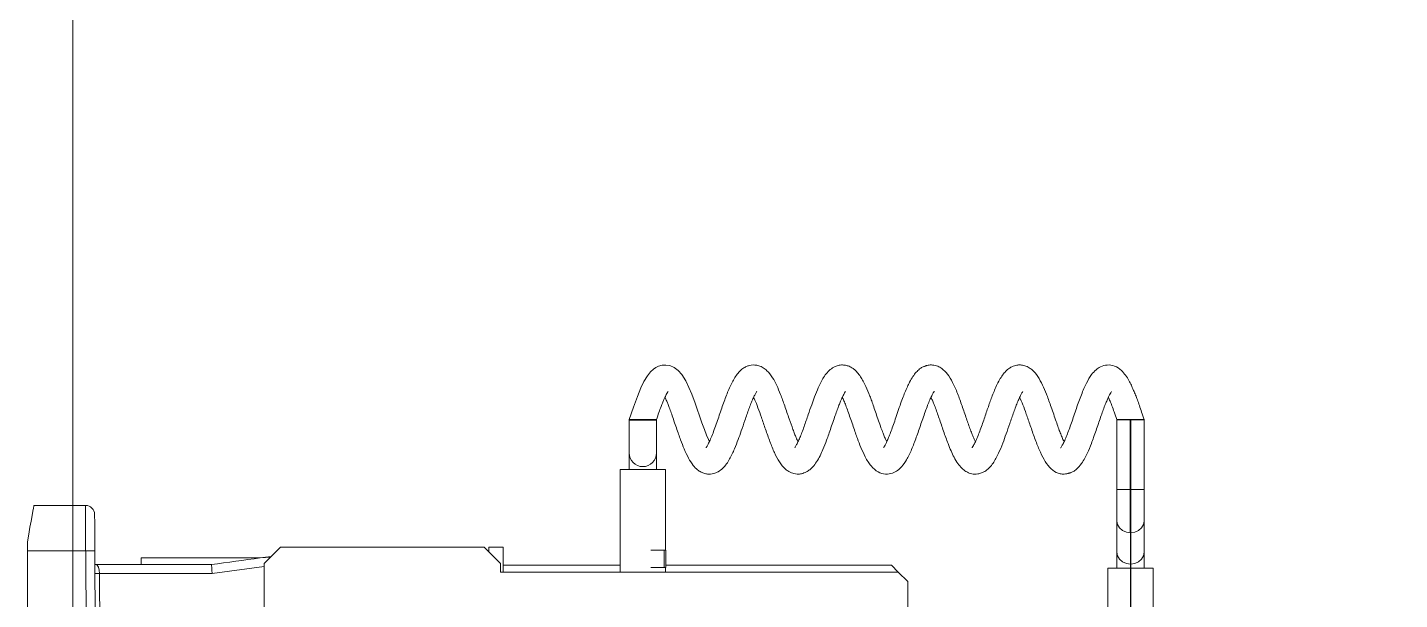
# Model space of a CAD drawing. Header units: millimetres. Extents: x 1004 to 59588, y 686 to 38112.
# Drawn here: x 45014.5 to 45165.4, y 36906.9 to 36969.8 of the extents above; entities that cross this region are included whole.
import ezdxf

# ---------------------------------------------------------------- set-up
doc = ezdxf.new("R2010")
doc.units = ezdxf.units.MM
doc.linetypes.add('CENTERX2', pattern=[20.32, 12.7, -2.54, 2.54, -2.54])
doc.layers.add('PDF4_Geometry', color=7, linetype='Continuous')

msp = doc.modelspace()

# ---------------------------------------------------------------- linework, layer by layer
at = {"color": 7, "linetype": 'Continuous', "lineweight": 15}
for p, q in [((45080.65, 36926.72), (45080.65, 36926.65)), ((45080.65, 36926.72), (45082.15, 36926.72)), ((45080.65, 36926.65), (45080.65, 36923.05)), ((45080.65, 36926.65), (45082.15, 36926.65)), ((45082.15, 36926.72), (45083.65, 36926.72)), ((45082.15, 36926.65), (45083.65, 36926.65)), ((45083.65, 36926.65), (45083.65, 36926.72)), ((45083.65, 36923.05), (45083.65, 36926.65)), ((45134.31, 36926.72), (45134.31, 36919.03)), ((45137.31, 36926.72), (45134.31, 36926.72)), ((45137.31, 36919.03), (45137.31, 36926.72)), ((45080.65, 36923.05), (45080.65, 36921.25)), ((45083.65, 36921.25), (45083.65, 36923.05)), ((45079.65, 36921.25), (45079.65, 36909.96)), ((45079.65, 36921.25), (45082.15, 36921.25)), ((45082.15, 36921.25), (45084.65, 36921.25)), ((45084.65, 36912.35), (45084.65, 36921.25)), ((45134.31, 36919.03), (45134.31, 36915.57)), ((45137.31, 36919.03), (45134.31, 36919.03)), ((45137.31, 36915.57), (45137.31, 36919.03)), ((45015.16, 36917.29), (45020.84, 36917.29)), ((45134.31, 36915.57), (45134.31, 36912.13)), ((45137.31, 36912.13), (45137.31, 36915.57)), ((45014.45, 36912.29), (45014.45, 36913.29)), ((45014.45, 36912.29), (45014.45, 36903.29)), ((45020.86, 36912.29), (45014.45, 36912.29)), ((45020.94, 36892.29), (45020.86, 36912.29)), ((45021.86, 36912.29), (45021.95, 36892.29)), ((45042.3, 36912.71), (45040.5, 36910.91)), ((45064.7, 36912.71), (45042.3, 36912.71)), ((45066.5, 36910.91), (45064.7, 36912.71)), ((45065.2, 36912.21), (45065.2, 36912.71)), ((45066.8, 36912.71), (45065.2, 36912.71)), ((45066.8, 36909.96), (45066.8, 36912.71)), ((45084.51, 36912.35), (45083.05, 36912.35)), ((45084.51, 36910.45), (45084.51, 36912.35)), ((45084.7, 36912.35), (45084.51, 36912.35)), ((45084.7, 36912.35), (45084.7, 36910.45)), ((45134.31, 36912.13), (45134.31, 36910.4)), ((45137.31, 36910.4), (45137.31, 36912.13)), ((45021.87, 36910.79), (45021.96, 36910.79)), ((45021.96, 36910.79), (45026.95, 36910.79)), ((45026.95, 36911.51), (45026.95, 36910.79)), ((45040.05, 36911.51), (45026.95, 36911.51)), ((45034.7, 36910.79), (45026.95, 36910.79)), ((45040.5, 36910.57), (45034.77, 36909.79)), ((45041.28, 36911.68), (45040.03, 36911.51)), ((45040.5, 36892.67), (45040.5, 36910.91)), ((45066.5, 36910.91), (45066.5, 36909.96)), ((45066.8, 36910.71), (45079.65, 36910.71)), ((45083.05, 36910.45), (45084.51, 36910.45)), ((45084.7, 36910.45), (45084.51, 36910.45)), ((45084.65, 36909.96), (45084.65, 36910.45)), ((45084.7, 36910.71), (45109.5, 36910.71)), ((45109.5, 36910.71), (45110.25, 36909.96)), ((45133.31, 36910.4), (45133.31, 36894.4)), ((45134.76, 36910.4), (45133.31, 36910.4)), ((45138.31, 36910.4), (45134.76, 36910.4)), ((45138.31, 36902.17), (45138.31, 36910.4)), ((45022.37, 36909.79), (45021.87, 36909.79)), ((45022.37, 36909.79), (45022.37, 36909.79)), ((45022.37, 36909.79), (45022.45, 36891.79)), ((45034.77, 36909.79), (45022.37, 36909.79)), ((45110.25, 36909.96), (45066.5, 36909.96)), ((45111.3, 36908.91), (45110.25, 36909.96)), ((45111.3, 36834.51), (45111.3, 36908.91))]:
    msp.add_line(p, q, dxfattribs=at)
at = {"color": 7, "linetype": 'CENTERX2'}
for p, q in [((45134.32, 36926.72), (45137.3, 36926.72)), ((45135.81, 36914.35), (45135.81, 36926.72))]:
    msp.add_line(p, q, dxfattribs=at)
at = {"color": 7, "linetype": 'Continuous'}
for p, q in [((45135.81, 36926.72), (45135.81, 36920.18)), ((45135.81, 36920.18), (45135.81, 36917.61)), ((45135.81, 36917.61), (45135.81, 36916.92)), ((45135.81, 36916.92), (45135.81, 36914.35)), ((45135.81, 36914.35), (45135.81, 36899.72))]:
    msp.add_line(p, q, dxfattribs=at)
at = {"color": 7, "linetype": 'Continuous', "lineweight": 15, "flags": 128}
for points in [[(45089.47, 36924.28), (45089.36, 36924.52), (45089.15, 36925.01), (45088.92, 36925.63), (45088.65, 36926.36), (45088.38, 36927.15), (45088.13, 36927.88), (45087.91, 36928.51), (45087.53, 36929.53), (45087.23, 36930.24), (45086.87, 36930.97), (45086.43, 36931.67), (45086.04, 36932.1), (45085.59, 36932.44), (45085.12, 36932.65), (45084.68, 36932.72), (45084.28, 36932.7), (45083.89, 36932.59), (45083.57, 36932.44), (45083.33, 36932.27), (45083, 36931.97), (45082.65, 36931.53), (45082.26, 36930.89), (45081.93, 36930.2), (45081.55, 36929.27), (45081.12, 36928.1), (45080.65, 36926.72), (45080.65, 36926.72)], [(45014.45, 36913.29), (45014.59, 36914.11), (45014.73, 36914.88), (45014.85, 36915.57), (45014.96, 36916.16), (45015.04, 36916.64), (45015.1, 36917), (45015.14, 36917.22), (45015.16, 36917.29)], [(45021.84, 36916.29), (45021.84, 36916.22), (45021.84, 36915.99), (45021.85, 36915.62), (45021.85, 36915.12), (45021.85, 36914.52), (45021.85, 36913.82), (45021.86, 36913.07), (45021.86, 36912.29)], [(45137.31, 36915.57), (45137.24, 36915.17), (45137.02, 36914.81), (45136.69, 36914.52), (45136.27, 36914.33), (45135.81, 36914.27), (45135.35, 36914.33), (45134.93, 36914.52), (45134.6, 36914.81), (45134.38, 36915.17), (45134.31, 36915.57)], [(45020.86, 36912.29), (45021.05, 36912.29), (45021.24, 36912.29), (45021.41, 36912.29), (45021.57, 36912.29), (45021.69, 36912.29), (45021.78, 36912.29), (45021.84, 36912.29), (45021.86, 36912.29)], [(45137.31, 36912.13), (45137.24, 36911.73), (45137.02, 36911.37), (45136.69, 36911.08), (45136.27, 36910.9), (45135.81, 36910.83), (45135.35, 36910.9), (45134.93, 36911.08), (45134.6, 36911.37), (45134.38, 36911.73), (45134.31, 36912.13), (45134.31, 36912.13)]]:
    msp.add_lwpolyline(points, dxfattribs=at)
at = {"color": 7, "linetype": 'Continuous', "lineweight": 15}
for centre, radius, start, end in [((45082.15, 36923.05), 1.5, 180, 270), ((45082.15, 36923.05), 1.5, 270, 0), ((45020.84, 36916.29), 1, 0.25, 90)]:
    msp.add_arc(centre, radius, start, end, dxfattribs=at)
for centre, major_axis, ratio, start_param, end_param in [((45020.86, 36912.29), (-0.02, 5), 0.000873, 6.283182, 7.853979), ((45021.96, 36909.79), (0, 1), 0.414208, 4.71856, 6.283185), ((44929.26, 36895.44), (1685.16, 229.18), 0.000588, 1.504926, 1.508106), ((45034.77, 36909.79), (-0.068, 1), 0.000294, 4.716732, 6.220514), ((45039.93, 36910.49), (3.73, 0.55), 0.265015, 1.183319, 1.504799)]:
    msp.add_ellipse(centre, major_axis=major_axis, ratio=ratio, start_param=start_param, end_param=end_param, dxfattribs=at)
for points, knots in [([(45099.22, 36924.27), (45099.22, 36924.28), (45099.16, 36924.4), (45099.03, 36924.7), (45098.85, 36925.15), (45098.59, 36925.83), (45098.31, 36926.63), (45098.01, 36927.52), (45097.69, 36928.44), (45097.32, 36929.47), (45096.89, 36930.49), (45096.43, 36931.37), (45095.94, 36932.01), (45095.4, 36932.44), (45094.94, 36932.65), (45094.49, 36932.73), (45094.12, 36932.72), (45093.76, 36932.64), (45093.41, 36932.5), (45093.03, 36932.25), (45092.48, 36931.7), (45091.96, 36930.84), (45091.42, 36929.6), (45090.98, 36928.4), (45090.63, 36927.39), (45090.36, 36926.59), (45090.08, 36925.8), (45089.81, 36925.06), (45089.55, 36924.45), (45089.34, 36924.01), (45089.2, 36923.75), (45089.11, 36923.63), (45089.11, 36923.63), (45089.11, 36923.63)], [0, 0, 0, 0, 0.002251, 0.027381, 0.047838, 0.068766, 0.117743, 0.146053, 0.175552, 0.228861, 0.275393, 0.323149, 0.374643, 0.402625, 0.430164, 0.455067, 0.475048, 0.490786, 0.509534, 0.536874, 0.56945, 0.632351, 0.693023, 0.752479, 0.783188, 0.814947, 0.847849, 0.881195, 0.912822, 0.94216, 0.968493, 0.989935, 1, 1, 1, 1]), ([(45108.98, 36924.28), (45108.96, 36924.32), (45108.89, 36924.46), (45108.75, 36924.78), (45108.57, 36925.25), (45108.34, 36925.86), (45108.08, 36926.6), (45107.82, 36927.38), (45107.56, 36928.11), (45107.34, 36928.75), (45107.06, 36929.51), (45106.75, 36930.25), (45106.41, 36930.95), (45106.1, 36931.46), (45105.78, 36931.89), (45105.47, 36932.2), (45105.13, 36932.45), (45104.77, 36932.62), (45104.4, 36932.71), (45104.1, 36932.73), (45103.8, 36932.71), (45103.39, 36932.61), (45102.89, 36932.33), (45102.42, 36931.89), (45102.04, 36931.37), (45101.74, 36930.83), (45101.4, 36930.12), (45101.07, 36929.3), (45100.71, 36928.3), (45100.4, 36927.42), (45100.12, 36926.6), (45099.89, 36925.94), (45099.66, 36925.3), (45099.43, 36924.73), (45099.21, 36924.25), (45099.02, 36923.86), (45098.89, 36923.67), (45098.89, 36923.66), (45098.9, 36923.66)], [0, 0, 0, 0, 0.0092912, 0.028619, 0.0499507, 0.0766058, 0.1086793, 0.1411213, 0.170684, 0.1968237, 0.2198385, 0.2697178, 0.2989355, 0.3284557, 0.3615166, 0.3871257, 0.4060176, 0.430091, 0.4507875, 0.4615541, 0.4758092, 0.5006345, 0.5341368, 0.5683405, 0.6020663, 0.6346389, 0.663155, 0.7092696, 0.7457348, 0.790173, 0.8158258, 0.8435217, 0.8715474, 0.8992109, 0.9266544, 0.953531, 0.9810398, 1, 1, 1, 1]), ([(45118.74, 36924.27), (45118.69, 36924.37), (45118.59, 36924.6), (45118.4, 36925.05), (45118.12, 36925.79), (45117.75, 36926.86), (45117.27, 36928.25), (45116.78, 36929.62), (45116.25, 36930.82), (45115.71, 36931.72), (45115.17, 36932.28), (45114.58, 36932.61), (45114.13, 36932.72), (45113.79, 36932.73), (45113.56, 36932.7), (45113.38, 36932.66), (45113.27, 36932.63), (45113.16, 36932.59), (45113.05, 36932.54), (45112.85, 36932.45), (45112.57, 36932.27), (45112.22, 36931.94), (45111.85, 36931.45), (45111.52, 36930.89), (45111.24, 36930.31), (45110.99, 36929.72), (45110.72, 36929.02), (45110.44, 36928.24), (45110.15, 36927.4), (45109.87, 36926.56), (45109.6, 36925.81), (45109.36, 36925.17), (45109.15, 36924.63), (45108.96, 36924.22), (45108.79, 36923.89), (45108.68, 36923.71), (45108.61, 36923.63), (45108.64, 36923.64), (45108.64, 36923.64)], [0, 0, 0, 0, 0.018758, 0.043709, 0.06777, 0.118543, 0.17408, 0.232209, 0.29097, 0.347647, 0.395497, 0.421332, 0.451431, 0.465658, 0.475621, 0.482404, 0.485684, 0.48928, 0.499154, 0.511268, 0.53406, 0.565103, 0.595857, 0.629672, 0.656388, 0.687431, 0.716211, 0.749116, 0.784634, 0.817754, 0.848561, 0.876977, 0.902775, 0.92589, 0.94657, 0.970047, 0.996561, 1, 1, 1, 1]), ([(45128.49, 36924.28), (45128.47, 36924.33), (45128.39, 36924.49), (45128.23, 36924.88), (45128.02, 36925.41), (45127.8, 36926.01), (45127.55, 36926.73), (45127.29, 36927.5), (45127.03, 36928.25), (45126.78, 36928.93), (45126.49, 36929.7), (45126.12, 36930.57), (45125.63, 36931.47), (45125.12, 36932.11), (45124.53, 36932.51), (45124.05, 36932.69), (45123.62, 36932.74), (45123.24, 36932.7), (45122.87, 36932.59), (45122.54, 36932.42), (45122.17, 36932.14), (45121.81, 36931.73), (45121.47, 36931.23), (45121.15, 36930.64), (45120.86, 36930), (45120.53, 36929.18), (45120.16, 36928.13), (45119.78, 36927.02), (45119.47, 36926.11), (45119.21, 36925.43), (45118.97, 36924.78), (45118.73, 36924.25), (45118.54, 36923.87), (45118.39, 36923.66), (45118.38, 36923.63), (45118.38, 36923.63)], [0, 0, 0, 0, 0.01108, 0.035954, 0.058837, 0.084906, 0.11405, 0.146194, 0.177315, 0.205598, 0.231239, 0.278007, 0.331449, 0.383727, 0.407639, 0.435318, 0.463025, 0.483618, 0.499304, 0.519856, 0.54625, 0.576372, 0.609519, 0.643982, 0.67531, 0.703925, 0.754299, 0.807275, 0.835544, 0.86502, 0.895012, 0.925408, 0.955354, 0.982442, 1, 1, 1, 1]), ([(45137.31, 36926.72), (45137.22, 36927), (45137.04, 36927.51), (45136.79, 36928.24), (45136.57, 36928.87), (45136.36, 36929.42), (45136.17, 36929.87), (45136.02, 36930.23), (45135.86, 36930.59), (45135.62, 36931.06), (45135.26, 36931.62), (45134.79, 36932.19), (45134.1, 36932.64), (45133.28, 36932.78), (45132.53, 36932.57), (45131.95, 36932.17), (45131.47, 36931.63), (45130.93, 36930.74), (45130.49, 36929.69), (45130.12, 36928.72), (45129.85, 36927.94), (45129.58, 36927.15), (45129.31, 36926.37), (45129.05, 36925.64), (45128.8, 36924.98), (45128.56, 36924.42), (45128.36, 36923.98), (45128.15, 36923.65), (45128.11, 36923.61), (45128.1, 36923.6)], [0, 0, 0, 0, 0.037082, 0.070589, 0.099993, 0.125444, 0.152609, 0.171609, 0.184818, 0.215787, 0.254586, 0.297262, 0.353588, 0.4023, 0.447761, 0.483041, 0.529909, 0.59262, 0.662246, 0.698165, 0.734524, 0.770671, 0.80597, 0.840819, 0.874717, 0.907725, 0.939491, 0.969928, 1, 1, 1, 1]), ([(45083.65, 36926.72), (45083.74, 36926.99), (45083.91, 36927.48), (45084.15, 36928.12), (45084.34, 36928.62), (45084.54, 36929.08), (45084.73, 36929.47), (45084.88, 36929.73), (45084.95, 36929.81), (45084.94, 36929.81), (45084.93, 36929.81)], [0, 0, 0, 0, 0.170204, 0.318079, 0.443616, 0.5495, 0.703112, 0.820481, 0.953323, 1, 1, 1, 1]), ([(45084.59, 36929.17), (45084.59, 36929.16), (45084.65, 36929.05), (45084.76, 36928.79), (45084.94, 36928.36), (45085.12, 36927.89), (45085.34, 36927.28), (45085.58, 36926.56), (45085.84, 36925.82), (45086.08, 36925.13), (45086.36, 36924.34), (45086.71, 36923.44), (45087.17, 36922.46), (45087.65, 36921.71), (45088.1, 36921.23), (45088.54, 36920.94), (45088.95, 36920.78), (45089.32, 36920.72), (45089.65, 36920.72), (45090, 36920.78), (45090.47, 36920.98), (45090.96, 36921.35), (45091.37, 36921.84), (45091.7, 36922.36), (45091.98, 36922.92), (45092.3, 36923.63), (45092.63, 36924.47), (45092.99, 36925.52), (45093.32, 36926.46), (45093.6, 36927.29), (45093.83, 36927.92), (45094.05, 36928.51), (45094.27, 36929.01), (45094.46, 36929.42), (45094.62, 36929.71), (45094.71, 36929.81), (45094.69, 36929.8), (45094.68, 36929.8)], [0, 0, 0, 0, 0.001983, 0.02519, 0.042778, 0.064158, 0.090033, 0.12026, 0.151089, 0.179375, 0.204829, 0.250305, 0.300933, 0.351893, 0.389641, 0.41623, 0.437912, 0.458064, 0.469704, 0.48999, 0.520617, 0.554381, 0.587754, 0.620801, 0.651169, 0.678007, 0.722785, 0.762112, 0.808985, 0.835056, 0.862416, 0.889529, 0.916462, 0.942867, 0.96845, 0.993144, 1, 1, 1, 1]), ([(45094.34, 36929.16), (45094.39, 36929.07), (45094.53, 36928.8), (45094.83, 36928.01), (45095.22, 36926.92), (45095.66, 36925.62), (45096.13, 36924.28), (45096.63, 36923.05), (45097.15, 36922.05), (45097.7, 36921.36), (45098.18, 36921.02), (45098.48, 36920.87), (45098.81, 36920.76), (45099.19, 36920.71), (45099.61, 36920.75), (45100.08, 36920.92), (45100.53, 36921.2), (45100.92, 36921.58), (45101.28, 36922.06), (45101.64, 36922.7), (45102.01, 36923.52), (45102.32, 36924.31), (45102.61, 36925.12), (45102.86, 36925.84), (45103.12, 36926.59), (45103.36, 36927.31), (45103.58, 36927.91), (45103.77, 36928.42), (45103.97, 36928.89), (45104.17, 36929.32), (45104.34, 36929.66), (45104.47, 36929.82), (45104.46, 36929.82), (45104.46, 36929.82)], [0, 0, 0, 0, 0.02005, 0.061285, 0.105925, 0.158078, 0.214211, 0.270513, 0.326613, 0.381469, 0.405952, 0.42526, 0.4397, 0.45976, 0.489832, 0.520416, 0.541046, 0.562212, 0.598705, 0.638295, 0.672307, 0.718647, 0.745053, 0.774233, 0.805712, 0.835048, 0.860789, 0.882783, 0.903248, 0.930801, 0.964082, 0.991559, 1, 1, 1, 1]), ([(45104.1, 36929.17), (45104.11, 36929.14), (45104.18, 36929.01), (45104.34, 36928.65), (45104.54, 36928.12), (45104.78, 36927.46), (45105.04, 36926.73), (45105.3, 36925.97), (45105.54, 36925.27), (45105.81, 36924.5), (45106.16, 36923.6), (45106.55, 36922.73), (45106.92, 36922.08), (45107.35, 36921.48), (45107.97, 36920.93), (45108.81, 36920.67), (45109.59, 36920.78), (45110.23, 36921.13), (45110.7, 36921.59), (45111.1, 36922.17), (45111.46, 36922.84), (45111.81, 36923.63), (45112.16, 36924.53), (45112.49, 36925.49), (45112.76, 36926.25), (45113.02, 36927.02), (45113.29, 36927.78), (45113.54, 36928.45), (45113.78, 36929.01), (45113.98, 36929.43), (45114.16, 36929.75), (45114.25, 36929.84), (45114.22, 36929.82), (45114.22, 36929.82)], [0, 0, 0, 0, 0.005029, 0.02817, 0.053428, 0.081668, 0.11275, 0.144114, 0.17257, 0.197655, 0.241263, 0.292722, 0.323217, 0.353765, 0.409714, 0.456789, 0.497799, 0.530125, 0.565954, 0.615826, 0.645298, 0.674817, 0.73366, 0.76323, 0.793829, 0.825011, 0.857031, 0.888204, 0.91703, 0.943383, 0.967734, 0.995516, 1, 1, 1, 1]), ([(45113.86, 36929.17), (45113.88, 36929.12), (45113.96, 36928.97), (45114.1, 36928.62), (45114.38, 36927.92), (45114.76, 36926.84), (45115.24, 36925.42), (45115.67, 36924.21), (45116.06, 36923.26), (45116.4, 36922.54), (45116.78, 36921.9), (45117.23, 36921.37), (45117.65, 36921.03), (45118.01, 36920.86), (45118.35, 36920.75), (45118.67, 36920.72), (45119.05, 36920.73), (45119.46, 36920.85), (45120.06, 36921.17), (45120.59, 36921.75), (45121, 36922.43), (45121.36, 36923.14), (45121.74, 36924.05), (45122.13, 36925.15), (45122.54, 36926.32), (45122.89, 36927.35), (45123.19, 36928.15), (45123.4, 36928.71), (45123.61, 36929.17), (45123.79, 36929.54), (45123.93, 36929.76), (45123.99, 36929.83), (45123.97, 36929.82), (45123.97, 36929.82)], [0, 0, 0, 0, 0.008129, 0.029557, 0.053787, 0.107439, 0.164066, 0.222075, 0.259695, 0.296252, 0.336342, 0.371031, 0.40456, 0.427795, 0.442376, 0.457514, 0.474829, 0.498438, 0.528258, 0.591292, 0.623448, 0.653376, 0.705011, 0.747975, 0.793792, 0.845063, 0.872259, 0.899173, 0.925887, 0.951846, 0.976526, 0.998765, 1, 1, 1, 1]), ([(45123.61, 36929.17), (45123.73, 36928.91), (45123.96, 36928.4), (45124.36, 36927.29), (45124.79, 36926.03), (45125.26, 36924.67), (45125.76, 36923.38), (45126.27, 36922.31), (45126.86, 36921.46), (45127.47, 36920.96), (45127.99, 36920.78), (45128.27, 36920.73), (45128.53, 36920.72), (45128.76, 36920.75), (45128.94, 36920.8), (45129.05, 36920.83), (45129.14, 36920.86), (45129.21, 36920.88), (45129.28, 36920.89), (45129.53, 36921.01), (45129.92, 36921.29), (45130.39, 36921.82), (45130.78, 36922.45), (45131.13, 36923.17), (45131.44, 36923.93), (45131.76, 36924.78), (45132.01, 36925.51), (45132.27, 36926.26), (45132.59, 36927.2), (45132.9, 36928.06), (45133.18, 36928.75), (45133.35, 36929.14), (45133.52, 36929.47), (45133.64, 36929.69), (45133.73, 36929.8), (45133.7, 36929.79), (45133.7, 36929.79)], [0, 0, 0, 0, 0.044778, 0.089414, 0.139672, 0.195373, 0.252063, 0.308891, 0.363109, 0.41387, 0.437691, 0.448718, 0.458518, 0.469372, 0.474778, 0.479478, 0.483575, 0.48747, 0.496349, 0.519175, 0.548855, 0.591206, 0.626612, 0.656118, 0.705608, 0.734238, 0.764897, 0.795132, 0.823884, 0.877716, 0.901799, 0.923088, 0.941606, 0.963672, 0.99151, 1, 1, 1, 1]), ([(45133.37, 36929.17), (45133.37, 36929.17), (45133.43, 36929.06), (45133.57, 36928.74), (45133.77, 36928.22), (45134.03, 36927.53), (45134.21, 36927.01), (45134.31, 36926.72)], [0, 0, 0, 0, 0.007044, 0.202804, 0.431472, 0.69701, 1, 1, 1, 1])]:
    msp.add_open_spline(points, degree=3, knots=knots, dxfattribs=at)
at = {"color": 7, "linetype": 'Continuous'}
for p in [(45135.81, 36918.72), (45135.81, 36915.8)]:
    msp.add_point(p, dxfattribs=at)
at = {"layer": 'PDF4_Geometry', "lineweight": 0}
msp.add_lwpolyline([(45588.27, 37975.69), (45019.45, 37975.69), (45019.45, 36080.39), (45588.27, 36080.39)], close=True, dxfattribs=at)

doc.saveas('drawing.dxf')
